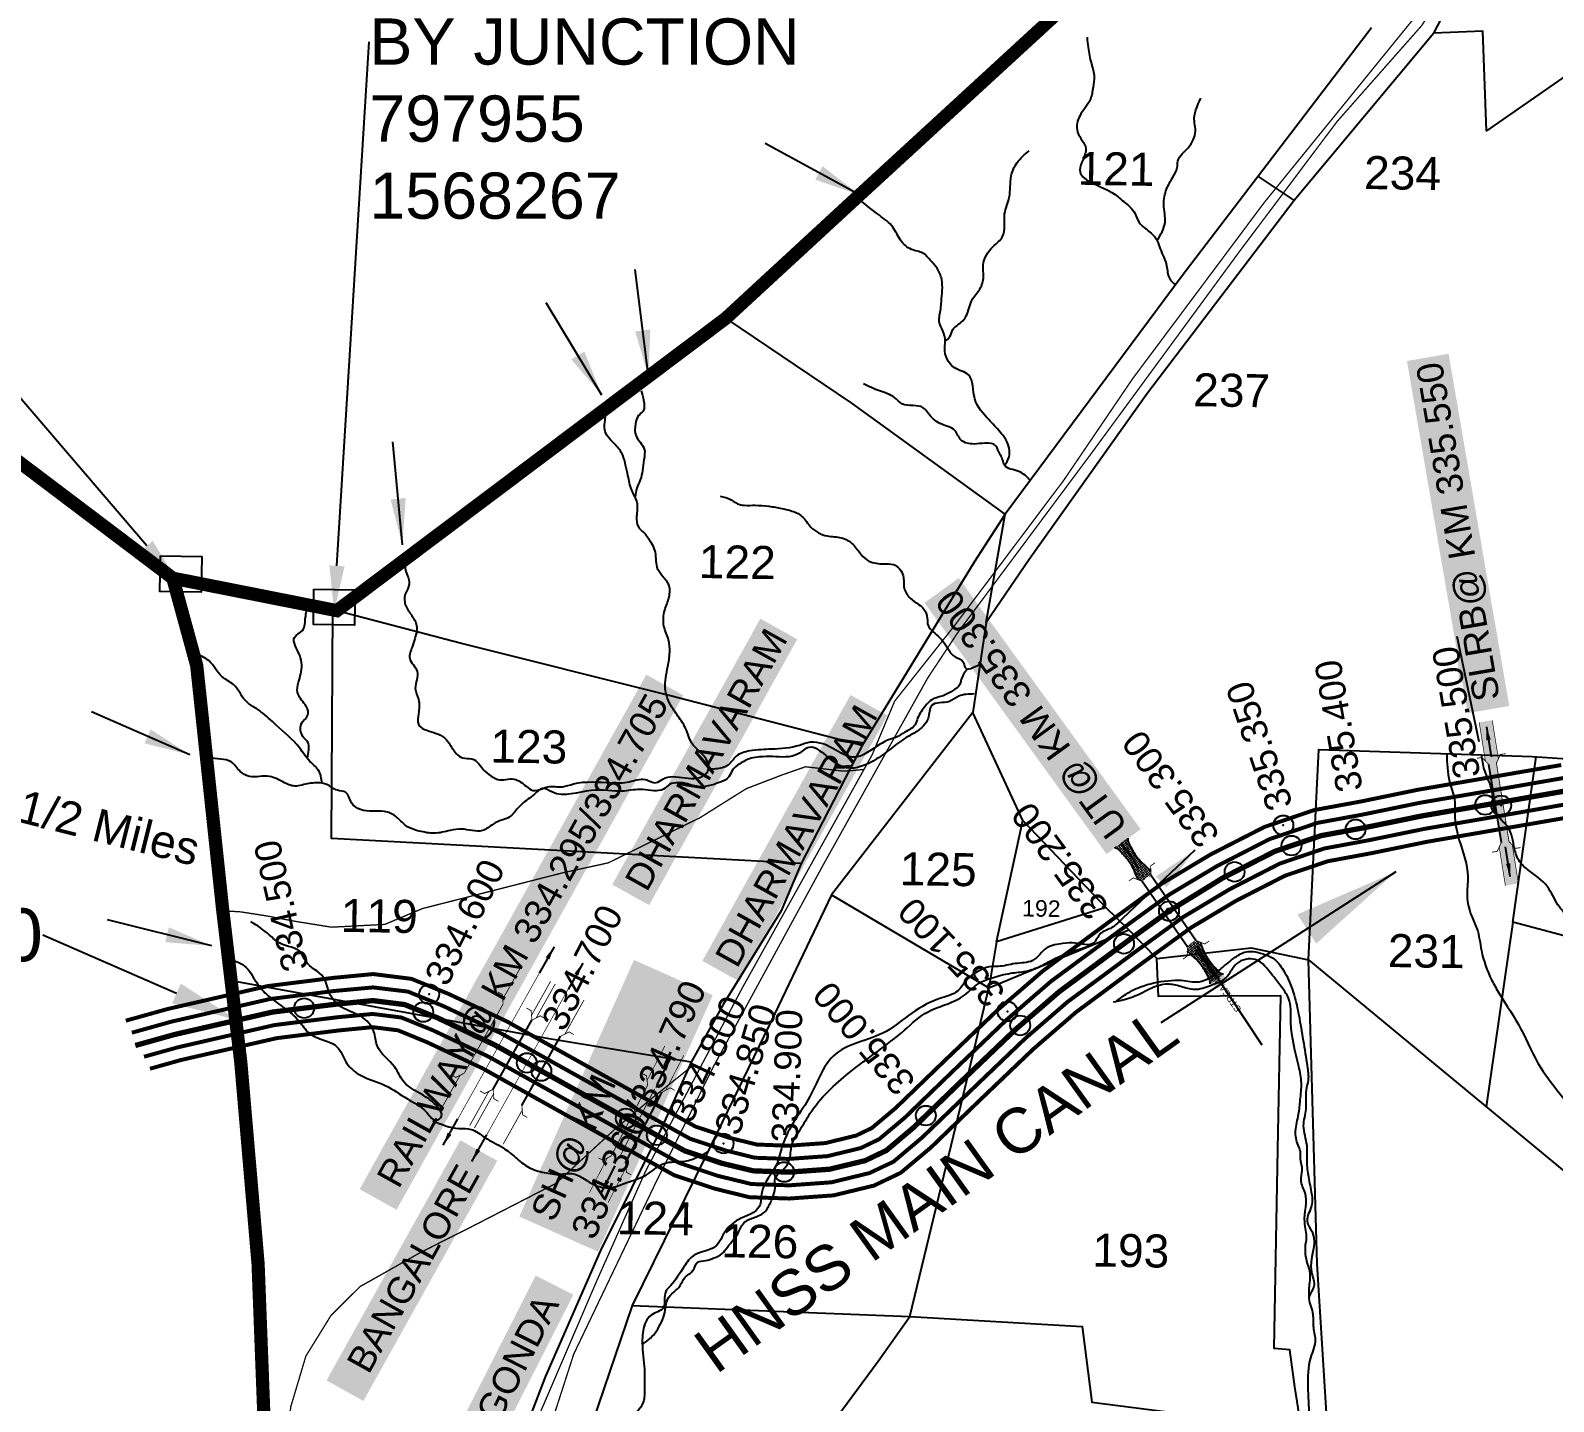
# Model space of a CAD drawing. Header units: feet. Extents: x 795890 to 801423, y 1560112 to 1569674.
# Drawn here: x 797758 to 798912, y 1567645 to 1568683 of the extents above; entities that cross this region are included whole.
import ezdxf
from ezdxf import colors
from ezdxf.entities.mleader import LeaderData, LeaderLine
from ezdxf.enums import TextEntityAlignment as Align
from ezdxf.math import Vec2, Vec3

# ---------------------------------------------------------------- set-up
doc = ezdxf.new("R2010")
doc.units = ezdxf.units.FT
doc.header["$LTSCALE"] = 15
doc.header["$MEASUREMENT"] = 0
doc.header["$PDMODE"] = 32
doc.header["$PDSIZE"] = 15
doc.linetypes.add('ACAD_ISO02W100', pattern=[15, 12, -3])
doc.linetypes.add('HIDDEN2', pattern=[0.1875, 0.125, -0.0625])
for name, color, linetype in [('CANAL1', 7, 'Continuous'), ('CRDS STONES', 7, 'Continuous'), ('CSMark', 72, 'Continuous'), ('PLOT', 7, 'Continuous'), ('PLOT NO', 7, 'Continuous'), ('ROADS', 6, 'Continuous'), ('STRUCTURE', 5, 'Continuous'), ('TANKS-STREAM', 4, 'Continuous'), ('text2', 7, 'Continuous'), ('VILLAGE STONES', 240, 'Continuous')]:
    doc.layers.add(name, color=color, linetype=linetype)
doc.layers.add('VILLAGE BOUNDRY', color=5, linetype='HIDDEN2', lineweight=100)
doc.styles.get("Standard").update_dxf_attribs({"font": 'arial.ttf'})
doc.linetypes.add('TRACKS', pattern='A,0.15,[130,ltypeshp.shx,S=0.25,R=0,X=0,Y=0],0.15', length=0.3)
doc.dimstyles.get("Standard").update_dxf_attribs({"dimtxt": 0.18, "dimasz": 35, "dimexe": 0.18, "dimexo": 0.0625, "dimgap": 0.09, "dimtad": 0, "dimtih": 1, "dimtoh": 1, "dimdec": 4, "dimzin": 0, "dimdsep": 46, "dimtxsty": 'Standard', "dimcen": 0.09, "dimadec": 0, "dimazin": 0, "dimtfac": 1, "dimtdec": 4, "dimtofl": 0, "dimtmove": 0, "dimatfit": 3, "dimfxl": 1, "dimtolj": 1, "dimtzin": 0, "dimarcsym": 0})

# ---------------------------------------------------------------- blocks, each defined once
blk = doc.blocks.new('UT')
at = {"layer": 'STRUCTURE'}
h = blk.add_hatch(dxfattribs=at)
h.set_pattern_fill('DASH', color=150, scale=8, angle=-39.6278, style=0)
h.set_pattern_definition([(320.372247933, (-4370.464, -6260.8811), (1.40800153113, 0.132407282), [1, -1])])
h.paths.add_polyline_path([(765163, 1700681.9), (765165.6, 1700680.6), (765167.2, 1700680.3), (765169.1, 1700680), (765172.4, 1700679.6), (765176.4, 1700679.3), (765179.5, 1700679.5), (765183.1, 1700679.9), (765187.7, 1700680.9), (765188.9, 1700681.2), (765193.1, 1700682.2), (765196.1, 1700680.2), (765196.1, 1700672.2), (765193.1, 1700670.2), (765190.5, 1700670.8), (765188.1, 1700671.3), (765185.5, 1700671.8), (765183.6, 1700672.1), (765181, 1700672.5), (765180.3, 1700672.5), (765178.5, 1700672.6), (765176.7, 1700672.6), (765174.6, 1700672.5), (765172.5, 1700672.3), (765170.4, 1700672), (765168.5, 1700671.7), (765166.1, 1700671.2), (765165, 1700670.8), (765163, 1700669.7)])
h.paths.add_polyline_path([(765259.1, 1700682.2), (765256.1, 1700680.2), (765256.1, 1700672.2), (765259.1, 1700670.2), (765261.9, 1700671), (765264.4, 1700671.6), (765266.4, 1700672), (765269.1, 1700672.5), (765272.7, 1700673), (765276.1, 1700673.1), (765278.6, 1700672.9), (765281.2, 1700672.7), (765283.9, 1700672.3), (765286.4, 1700671.9), (765288, 1700671.3), (765289.2, 1700670.6), (765289.1, 1700682.7), (765287.6, 1700681.8), (765285.7, 1700681.2), (765283, 1700680.7), (765281.2, 1700680.4), (765276.7, 1700679.9), (765272.7, 1700679.9), (765268.7, 1700680.3), (765264.8, 1700681), (765261.2, 1700681.7)])
at = {"layer": 'STRUCTURE', "color": 150, "const_width": 0.628}
for points in [[(765190.1, 1700688.2), (765190.1, 1700684.2), (765196.1, 1700680.2), (765256.1, 1700680.2), (765262.1, 1700684.2), (765262.1, 1700688.2)], [(765190.1, 1700664.2), (765190.1, 1700668.2), (765196.1, 1700672.2), (765256.1, 1700672.2), (765262.1, 1700668.2), (765262.1, 1700664.2)]]:
    blk.add_lwpolyline(points, dxfattribs=at)
at = {"layer": 'STRUCTURE', "color": 150}
for points in [[(765196.1, 1700680.2), (765256.1, 1700680.2)], [(765196.1, 1700672.2), (765256.1, 1700672.2)], [(765196.1, 1700672.2), (765256.1, 1700672.2)]]:
    blk.add_lwpolyline(points, dxfattribs=at)
at = {"layer": 'STRUCTURE', "color": 0}
blk.add_circle((765226.1, 1700676.2), 1.89, dxfattribs=at)
at = {"layer": 'STRUCTURE', "color": 150}
for points in [[(765163, 1700681.9), (765164.4, 1700681.1), (765167.9, 1700680.2), (765171.2, 1700679.8), (765176.1, 1700679.4), (765184.7, 1700680.3), (765193.1, 1700682.2)], [(765289.1, 1700682.7), (765287.8, 1700681.9), (765284.3, 1700680.9), (765280.9, 1700680.4), (765276.1, 1700679.8), (765267.4, 1700680.5), (765259.1, 1700682.2)], [(765163, 1700669.7), (765164.3, 1700670.6), (765167.8, 1700671.6), (765171.2, 1700672.1), (765176, 1700672.6), (765184.7, 1700672), (765193.1, 1700670.2)], [(765289.2, 1700670.6), (765287.8, 1700671.4), (765284.2, 1700672.3), (765280.9, 1700672.7), (765276.1, 1700673.1), (765267.4, 1700672.2), (765259.1, 1700670.2)]]:
    blk.add_spline(points, degree=3, dxfattribs=at)
at = {"layer": 'STRUCTURE', "color": 0}
blk.add_text('STREAM', height=5, dxfattribs=at).set_placement((765148.2, 1700675.8), align=Align.MIDDLE_CENTER)
for points in [[(765190.9, 1700676), (765164.2, 1700675.8)], [(765289.3, 1700676.7), (765265.4, 1700676.4)]]:
    blk.add_leader(points, dimstyle='Standard', override={"dimasz": 10, "dimgap": 0.09, "dimtad": 0}, dxfattribs=at)
blk = doc.blocks.new('SLB')
at = {"layer": 'STRUCTURE'}
h = blk.add_hatch(dxfattribs=at)
h.set_pattern_fill('DOTS', color=6, scale=20, angle=320.3722, style=0)
h.set_pattern_definition([(320.372247934, (-159.4327, -72.9564), (1.2786241598, 0.5641323054), [0, -1.25])])
h.paths.add_polyline_path([(769699.5, 1706871.1), (769699.5, 1706861.1), (769729.1, 1706861.1), (769732.1, 1706863.1), (769792.1, 1706863.1), (769795.1, 1706861.1), (769824.7, 1706861.1), (769824.7, 1706871.1), (769795.1, 1706871.1), (769792.1, 1706869.1), (769732.1, 1706869.1), (769729.1, 1706871.1)])
at = {"layer": 'STRUCTURE', "color": 6, "linetype": 'ACAD_ISO02W100', "ltscale": 0.5, "const_width": 0.5}
for points in [[(769699.5, 1706871.1), (769729.1, 1706871.1)], [(769795.1, 1706871.1), (769824.7, 1706871.1)], [(769699.5, 1706861.1), (769729.1, 1706861.1)], [(769795.1, 1706861.1), (769824.7, 1706861.1)]]:
    blk.add_lwpolyline(points, dxfattribs=at)
at = {"layer": 'STRUCTURE', "color": 6, "const_width": 0.628}
for points in [[(769726.1, 1706877.1), (769726.1, 1706873.1), (769732.1, 1706869.1), (769792.1, 1706869.1), (769798.1, 1706873.1), (769798.1, 1706877.1)], [(769726.1, 1706855.1), (769726.1, 1706859.1), (769732.1, 1706863.1), (769792.1, 1706863.1), (769798.1, 1706859.1), (769798.1, 1706855.1)]]:
    blk.add_lwpolyline(points, dxfattribs=at)
at = {"layer": 'STRUCTURE', "color": 6}
blk.add_lwpolyline([(769732.1, 1706863.1), (769792.1, 1706863.1)], dxfattribs=at)
blk.add_lwpolyline([(769732.1, 1706863.1), (769792.1, 1706863.1)], dxfattribs=at)
at = {"layer": 'STRUCTURE', "color": 0}
blk.add_circle((769762.1, 1706866.1), 1.24, dxfattribs=at)
for points in [[(769703.8, 1706866), (769726.7, 1706866)], [(769818.6, 1706865.8), (769795.7, 1706865.8)]]:
    blk.add_leader(points, dimstyle='Standard', override={"dimasz": 10, "dimgap": 0.09, "dimtad": 0}, dxfattribs=at)
blk = doc.blocks.new('DLB')
at = {"layer": 'STRUCTURE'}
h = blk.add_hatch(dxfattribs=at)
h.set_pattern_fill('DOTS', color=6, scale=20, angle=320.37224793, style=0)
h.paths.add_polyline_path([(769699.5, 1706950), (769699.5, 1706934), (769729.1, 1706934), (769732.1, 1706936), (769792.1, 1706936), (769795.1, 1706934), (769824.7, 1706934), (769824.7, 1706950), (769795.1, 1706950), (769792.1, 1706948), (769732.1, 1706948), (769729.1, 1706950)])
at = {"layer": 'STRUCTURE', "color": 6, "const_width": 0.628}
for points in [[(769726.1, 1706956), (769726.1, 1706952), (769732.1, 1706948), (769792.1, 1706948), (769798.1, 1706952), (769798.1, 1706956)], [(769732.1, 1706942), (769792.1, 1706942)], [(769726.1, 1706928), (769726.1, 1706932), (769732.1, 1706936), (769792.1, 1706936), (769798.1, 1706932), (769798.1, 1706928)]]:
    blk.add_lwpolyline(points, dxfattribs=at)
at = {"layer": 'STRUCTURE', "color": 6, "linetype": 'ACAD_ISO02W100', "ltscale": 0.5, "const_width": 0.5}
for points in [[(769699.5, 1706950), (769729.1, 1706950)], [(769795.1, 1706950), (769824.7, 1706950)], [(769699.5, 1706934), (769729.1, 1706934)], [(769795.1, 1706934), (769824.7, 1706934)]]:
    blk.add_lwpolyline(points, dxfattribs=at)
at = {"layer": 'STRUCTURE', "color": 6}
blk.add_lwpolyline([(769732.1, 1706936), (769792.1, 1706936)], dxfattribs=at)
blk.add_lwpolyline([(769732.1, 1706936), (769792.1, 1706936)], dxfattribs=at)
at = {"layer": 'STRUCTURE', "color": 0}
blk.add_circle((769762.1, 1706942), 1.8, dxfattribs=at)
for points in [[(769703.8, 1706942), (769726.7, 1706942)], [(769818.6, 1706942), (769795.7, 1706942)]]:
    blk.add_leader(points, dimstyle='Standard', override={"dimasz": 10, "dimgap": 0.09, "dimtad": 0}, dxfattribs=at)
blk = doc.blocks.new('RAIL')
at = {"layer": 'STRUCTURE', "color": 40, "const_width": 0.628}
for points in [[(763819.4, 1696603.2), (763849, 1696603.2)], [(763846, 1696609.2), (763846, 1696605.2), (763852, 1696601.2), (763912, 1696601.2), (763918, 1696605.2), (763918, 1696609.2)], [(763915, 1696603.2), (763944.6, 1696603.2)], [(763819.4, 1696574.2), (763849, 1696574.2)], [(763846, 1696568.2), (763846, 1696572.2), (763852, 1696576.2), (763912, 1696576.2), (763918, 1696572.2), (763918, 1696568.2)], [(763852, 1696576.2), (763912, 1696576.2)], [(763915, 1696574.2), (763944.6, 1696574.2)]]:
    blk.add_lwpolyline(points, dxfattribs=at)
at = {"layer": 'STRUCTURE', "color": 17, "linetype": 'TRACKS', "ltscale": 40, "const_width": 0.5}
blk.add_lwpolyline([(763819.4, 1696588.5), (763945.7, 1696588.7)], dxfattribs=at)
at = {"layer": 'STRUCTURE', "color": 40}
blk.add_lwpolyline([(763852, 1696576.2), (763912, 1696576.2)], dxfattribs=at)
blk.add_lwpolyline([(763852, 1696576.2), (763912, 1696576.2)], dxfattribs=at)
at = {"layer": 'STRUCTURE', "color": 0}
for points in [[(763796.5, 1696588.5), (763819.4, 1696588.5)], [(763968.6, 1696588.7), (763945.7, 1696588.7)]]:
    blk.add_leader(points, dimstyle='Standard', override={"dimasz": 10, "dimgap": 0.09, "dimtad": 0}, dxfattribs=at)

msp = doc.modelspace()

# ---------------------------------------------------------------- linework, layer by layer
at = {"layer": 'CANAL1', "color": 1, "const_width": 3}
for points in [[(797830.2, 1567933), (797862.1, 1567941.9), (797937.7, 1567959.2), (797987.2, 1567965.4), (798017.6, 1567968.3), (798046.5, 1567964.7), (798074.4, 1567953.4), (798118.7, 1567932.5), (798240.7, 1567864.5), (798261.7, 1567852.8), (798287.3, 1567844.3), (798308.2, 1567839.2), (798331.9, 1567838.3), (798360.1, 1567840.3), (798383.4, 1567846), (798395.3, 1567851.7), (798413.4, 1567866.9), (798449.2, 1567901.5), (798490.6, 1567941.1), (798524.8, 1567970.6), (798555.4, 1567993.3), (798576.8, 1568009.1), (798615, 1568036.8), (798651.8, 1568058.8), (798692.7, 1568079.7), (798730.4, 1568092.5), (798765.8, 1568099), (798808.5, 1568107.8), (798867.1, 1568117.9), (798917.5, 1568126.6)], [(797848.5, 1567896.6), (797871.9, 1567903.2), (797944.7, 1567919.8), (797991.5, 1567925.6), (798017.1, 1567928.1), (798036.4, 1567925.7), (798058.3, 1567916.7), (798100.4, 1567896.9), (798221.2, 1567829.5), (798245.5, 1567816), (798276.2, 1567805.8), (798302.7, 1567799.3), (798332.7, 1567798.3), (798366.3, 1567800.7), (798396.9, 1567808.1), (798417.2, 1567817.8), (798440.2, 1567837.1), (798476.9, 1567872.6), (798517.6, 1567911.5), (798549.8, 1567939.3), (798579.2, 1567961.1), (798600.4, 1567976.8), (798637, 1568003.4), (798671.2, 1568023.8), (798708.3, 1568042.8), (798740.5, 1568053.7), (798773.5, 1568059.8), (798816, 1568068.5), (798874, 1568078.5), (798924.9, 1568087.3)]]:
    msp.add_lwpolyline(points, dxfattribs=at)
at = {"layer": 'CANAL1', "color": 5, "const_width": 3}
for points in [[(797834.8, 1567923.9), (797864.5, 1567932.2), (797939.4, 1567949.4), (797988.2, 1567955.5), (798017.5, 1567958.2), (798044, 1567955), (798070.4, 1567944.2), (798114.1, 1567923.6), (798235.9, 1567855.7), (798257.6, 1567843.6), (798284.5, 1567834.7), (798306.8, 1567829.2), (798332.1, 1567828.3), (798361.6, 1567830.4), (798386.8, 1567836.5), (798400.8, 1567843.2), (798420.1, 1567859.4), (798456.1, 1567894.2), (798497.4, 1567933.7), (798531, 1567962.8), (798561.4, 1567985.2), (798582.7, 1568001), (798620.5, 1568028.4), (798656.6, 1568050), (798696.6, 1568070.5), (798732.9, 1568082.8), (798767.7, 1568089.2), (798810.4, 1568098), (798868.9, 1568108), (798919.4, 1568116.8)], [(797844, 1567905.7), (797869.5, 1567912.8), (797942.9, 1567929.7), (797990.4, 1567935.6), (798017.2, 1567938.1), (798038.9, 1567935.4), (798062.4, 1567925.9), (798104.9, 1567905.8), (798226.1, 1567838.3), (798249.5, 1567825.2), (798279, 1567815.4), (798304.1, 1567809.3), (798332.5, 1567808.3), (798364.7, 1567810.6), (798393.5, 1567817.6), (798411.7, 1567826.2), (798433.5, 1567844.6), (798470, 1567879.8), (798510.8, 1567918.9), (798543.5, 1567947.2), (798573.3, 1567969.2), (798594.5, 1567984.9), (798631.5, 1568011.7), (798666.3, 1568032.5), (798704.4, 1568052), (798738, 1568063.4), (798771.5, 1568069.6), (798814.1, 1568078.3), (798872.3, 1568088.3), (798923, 1568097.2)]]:
    msp.add_lwpolyline(points, dxfattribs=at)
at = {"layer": 'CANAL1', "color": 1, "linetype": 'HIDDEN2', "ltscale": 5, "const_width": 4}
for points in [[(798055.5, 1567939.5), (798066.4, 1567935.1), (798107.2, 1567915.8), (798109.5, 1567914.7), (798116.5, 1567910.8), (798225.8, 1567849.9), (798231, 1567847), (798253.6, 1567834.4), (798281.7, 1567825), (798305.4, 1567819.3), (798332.3, 1567818.3), (798363.2, 1567820.5), (798390.2, 1567827), (798406.3, 1567834.7), (798426.8, 1567852), (798463, 1567887), (798504.1, 1567926.3), (798537.3, 1567955), (798567.3, 1567977.2), (798588.6, 1567993), (798620.4, 1568016), (798661.5, 1568041.3), (798700.5, 1568061.2), (798735.5, 1568073.1), (798769.6, 1568079.4), (798812.2, 1568088.1), (798870.6, 1568098.2), (798919.8, 1568106.8)], [(797837.4, 1567914.2), (797867, 1567922.5), (797941.2, 1567939.5), (797989.3, 1567945.5), (798017.4, 1567948.2), (798041.4, 1567945.2), (798055.5, 1567939.5)]]:
    msp.add_lwpolyline(points, dxfattribs=at)
at = {"layer": 'CSMark', "color": 3}
for p in [(798859.9, 1568096.4), (798761.7, 1568077.9), (798713.2, 1568065.6), (798670.1, 1568045.7), (798620.4, 1568016), (798586.3, 1567991.2), (797965.3, 1567942.5), (798055.5, 1567939.5), (798507.7, 1567929.4), (798145, 1567894.9), (798436.2, 1567861.1), (798232.4, 1567846.2), (798328.9, 1567818.4)]:
    msp.add_point(p, dxfattribs=at)
at = {"layer": 'PLOT'}
for points in [[(799070.6, 1569023), (799076.4, 1568994.6), (799081.4, 1568969), (799052.2, 1568888.7), (799016.8, 1568773.8), (798948.4, 1568667.8), (798861, 1568606.8), (798858.2, 1568682.4), (798821, 1568680.9), (798870, 1568774.7), (798915.7, 1568852.2), (798959.8, 1568929.4), (799022.3, 1569033.2)], [(798773.9, 1568684.9), (798630.4, 1568497), (798496.2, 1568316.7), (798380.1, 1568400.6), (798284.7, 1568464.9)], [(798821, 1568680.9), (798715.2, 1568554.2), (798604, 1568408.2), (798514.6, 1568282.2), (798481.8, 1568234.5), (798496.2, 1568316.7)], [(798496.2, 1568316.7), (798472.9, 1568280.3), (798388.1, 1568141.4), (798241.8, 1568179.2), (798083.4, 1568218.8), (797990.1, 1568243.5)], [(798341.7, 1568052.1), (797986, 1568071), (797986.9, 1568244.1)], [(798481.8, 1568234.5), (798471.7, 1568166.3), (798364.7, 1568028.4), (798483.9, 1567957.9), (798590, 1568001.9), (798572.5, 1568018.8), (798489.8, 1567992.8), (798483.9, 1567957.9)], [(798489.8, 1567992.8), (798509.7, 1568084.7), (798471.7, 1568166.3)], [(798388.1, 1568141.4), (798378.9, 1568124), (798341.7, 1568052.1), (798326.7, 1568016.3), (798282.8, 1567945.2), (798258.5, 1567901.7), (798150.9, 1567919.3), (797914.5, 1567962.5), (797910, 1567963.2)], [(798590, 1568001.9), (798611.2, 1567980.1), (798682.6, 1567988.2), (798726, 1567979.1), (798734, 1568138.3), (798895.5, 1568133), (799115.1, 1568118.3), (799291.4, 1568106.4), (799364.8, 1568086), (799499.4, 1567909.7), (799621.9, 1567742.8), (799678, 1567669.2), (799793.9, 1567515.9), (799929.4, 1567544.2)], [(799230.6, 1567923.1), (799155.5, 1567940.8), (799058.6, 1567961.9), (798934.9, 1567993.1), (798880.9, 1568007.5), (798898.6, 1568132.8)], [(798509.7, 1568084.7), (798572.5, 1568018.8)], [(798726, 1567979.1), (799042.2, 1567717.8), (799230.6, 1567923.1), (799321.5, 1568034.4), (799364.8, 1568086)], [(798364.7, 1568028.4), (798321.8, 1567938.5), (798270.1, 1567831.6), (798213.7, 1567717.3), (798145.1, 1567515.4), (798098, 1567377.3), (798208, 1567352.9), (798384.5, 1567342.7), (798539.7, 1567332.9), (798696, 1567316.2), (798882.2, 1567295.1), (798901.5, 1567085), (798695, 1567111.8), (798686.7, 1567139.3), (798696, 1567316.2), (798719.4, 1567458.3), (798727.8, 1567539.2), (798736, 1567599.1), (798740.2, 1567628), (798732.6, 1567748.8), (798726, 1567979.1)], [(798880.9, 1568007.5), (798860.6, 1567867.8)], [(798720.7, 1567624), (798715.6, 1567655.8), (798712, 1567683.8), (798700.1, 1567684.7), (798702.8, 1567835.7), (798705.1, 1567951.9), (798612.5, 1567951.2), (798611.2, 1567980.1)], [(798213.7, 1567717.3), (798424, 1567708.9), (798464.5, 1567876.1), (798483.9, 1567957.9)], [(798258.5, 1567901.7), (798236.9, 1567853.9), (798189.7, 1567759), (798148, 1567663.8), (798123.8, 1567600.6), (798101.6, 1567533), (798059.2, 1567408.9), (798039.9, 1567361.3), (798004.3, 1567255.8), (797967, 1567154.6), (797952.1, 1567097.1), (798187.2, 1567031.7), (798412.6, 1566959.1), (798486.8, 1567008.6), (798686.7, 1567139.3), (798695, 1567111.8), (798721.2, 1566985.6), (798593.2, 1566974.7)], [(798261.9, 1567488.2), (798400.2, 1567675.2), (798424, 1567708.9)], [(798424, 1567708.9), (798554.5, 1567701.4), (798561.9, 1567644.1), (798721.8, 1567623.6), (798738.5, 1567602.7)]]:
    msp.add_lwpolyline(points, dxfattribs=at)
at = {"layer": 'PLOT', "lineweight": -2}
msp.add_lwpolyline([(798688, 1568572.4), (798715.2, 1568554.2)], dxfattribs=at)
at = {"layer": 'ROADS', "linetype": 'HIDDEN2', "ltscale": 13, "const_width": 1}
for points in [[(797843.8, 1566876.8), (797930.1, 1567030), (798002.7, 1567218), (798073.9, 1567424.4), (798143.5, 1567634.8), (798187.3, 1567736.8), (798224, 1567819.2), (798296.9, 1567957.3), (798395.5, 1568134.3), (798412.6, 1568175), (798458.1, 1568232.4), (798540.5, 1568342), (798592.8, 1568419.1), (798692.4, 1568552.4), (798824.3, 1568714.7), (798940.9, 1568917.1), (799009.3, 1569036.4)], [(799019.4, 1569036.3), (798989.6, 1568990.7), (798948.1, 1568918), (798877.7, 1568793.4), (798812, 1568686.8), (798747.7, 1568613.9), (798673.7, 1568515.4), (798561.5, 1568362.5), (798460.1, 1568226.5), (798437.5, 1568192.3), (798358.2, 1568050.5), (798275.3, 1567898.2), (798230.8, 1567808.6), (798169.5, 1567680.5), (798113.2, 1567506.3), (798077.4, 1567411.3), (798049.3, 1567330.3), (798007.4, 1567212.7), (797976.6, 1567132.4), (797965.9, 1567095.5), (797925.3, 1567006.3), (797877.3, 1566915.6)], [(797902.6, 1568016.3), (797917.3, 1568015.4), (797938.3, 1568012.1), (797957.5, 1568008.4), (797986, 1568003.8), (798026.4, 1568005.9), (798054.9, 1568017.9), (798161.3, 1568045), (798195.6, 1568052.5), (798265.1, 1568086.7), (798300.2, 1568108.7), (798327.6, 1568119.2), (798345.1, 1568125.3), (798373.4, 1568122), (798379.8, 1568122.4)], [(798379.1, 1568122.3), (798389.8, 1568123.3)], [(797929.3, 1567447.1), (797942.2, 1567468.5), (797947.2, 1567489.7), (797952.4, 1567520.9), (797953.2, 1567546.2), (797953.3, 1567591), (797955, 1567640.1), (797966.6, 1567679), (797985.6, 1567709.7), (798007.6, 1567731.6), (798053.5, 1567757.5), (798091.4, 1567776.6), (798156.2, 1567809.9), (798201.2, 1567851.3), (798226.9, 1567872.8), (798258.4, 1567898)]]:
    msp.add_lwpolyline(points, dxfattribs=at)
at = {"layer": 'TANKS-STREAM'}
for points in [[(798558.3, 1568677.7), (798559.1, 1568670), (798561.6, 1568657.8), (798563.8, 1568647.9), (798562.9, 1568639.9), (798560.7, 1568630.4), (798556.9, 1568624.3), (798552.8, 1568618), (798550.8, 1568612.8), (798551.2, 1568605.8), (798557.4, 1568593.4), (798552.8, 1568577.4), (798577.2, 1568560.2), (798586.1, 1568553.3), (798594.5, 1568544.6), (798597.8, 1568537.5), (798601.8, 1568533.4), (798609.6, 1568526.6), (798612.8, 1568520.4), (798613.8, 1568517.5), (798618.6, 1568504.7), (798620.7, 1568495.3), (798625.6, 1568490)], [(798611.3, 1568523.8), (798617.4, 1568537.3), (798616.4, 1568551), (798618.6, 1568562.8), (798623.3, 1568571.7), (798626.6, 1568579), (798627, 1568583.9), (798630.4, 1568589.4), (798636.2, 1568595.7), (798640.4, 1568608.5), (798639.6, 1568613.9), (798644.6, 1568631.6)], [(798450.7, 1568447.4), (798454.5, 1568451.2), (798456.7, 1568456.4), (798463, 1568461.9), (798466.8, 1568466.7), (798471.2, 1568478.8), (798477.1, 1568487), (798479.9, 1568496.7), (798479.6, 1568505.1), (798487.3, 1568519.3), (798494.4, 1568526.9), (798495.9, 1568543.9), (798499.4, 1568556.4), (798500.9, 1568572.7), (798505.3, 1568582.8), (798514.5, 1568591.8)], [(798495.9, 1568353.4), (798499.2, 1568359.9), (798496.7, 1568373.1), (798492.5, 1568378.8), (798483.8, 1568388.3), (798473.3, 1568403.8), (798468.6, 1568422), (798457.6, 1568427.6), (798450.5, 1568442.1), (798450.8, 1568449.6), (798448.2, 1568457.3), (798446.4, 1568462.5), (798447.5, 1568471.9), (798448, 1568477.6), (798448.2, 1568494.4), (798444.7, 1568502.8), (798439.7, 1568508.8), (798434, 1568514.2), (798425.4, 1568517.1), (798417, 1568524.1), (798411.3, 1568533.8), (798401, 1568542.9), (798383.9, 1568556.5)], [(798515.3, 1568342.1), (798506.6, 1568349), (798495.8, 1568353.7), (798494.5, 1568357.4), (798490.8, 1568365.2), (798489.4, 1568368.2), (798480.9, 1568370.4), (798472.7, 1568369.7), (798463, 1568372.7), (798458.2, 1568379.9), (798446.8, 1568385.3), (798437.7, 1568393.3), (798434.3, 1568397.1), (798418.1, 1568400.1), (798412.6, 1568404.8), (798401.2, 1568409.9), (798389.1, 1568415.3)], [(798220.6, 1568410.1), (798222.4, 1568402.9), (798222, 1568394.7), (798218.6, 1568391.3), (798216.3, 1568385), (798216.7, 1568375.9), (798222.9, 1568365.9), (798222.7, 1568357.8), (798221.6, 1568349.5), (798219.9, 1568342.7), (798217.3, 1568336.2), (798216.1, 1568329.7)], [(798145.5, 1568108.7), (798150, 1568110.1), (798160.9, 1568110.2), (798169.3, 1568112.3), (798198, 1568113.1), (798211.5, 1568113.9), (798223.7, 1568115.6), (798231.9, 1568113.3), (798237, 1568116), (798244.6, 1568117.8), (798263.1, 1568116.7), (798269.8, 1568120.2), (798271.7, 1568124.1), (798264.6, 1568137), (798258.8, 1568143.3), (798254.2, 1568154.4), (798247.5, 1568164.9), (798241.9, 1568174), (798238.8, 1568184.3), (798240.8, 1568201.2), (798242.2, 1568212.1), (798241.3, 1568221.3), (798237.8, 1568231.8), (798238.5, 1568243.9), (798241.7, 1568253.8), (798241.3, 1568263.5), (798236.2, 1568270.2), (798232.7, 1568276.4), (798231, 1568289.3), (798228.3, 1568294.7), (798223.3, 1568301.9), (798218.7, 1568306.9), (798217.4, 1568315), (798217.6, 1568325.3), (798213.4, 1568334.8), (798210.6, 1568345.8), (798208.8, 1568353.6), (798206.6, 1568361.2), (798200.8, 1568369.3), (798193.2, 1568379.3), (798193.5, 1568390.2), (798193.6, 1568396.8)], [(798280.3, 1568330.3), (798288.7, 1568327.5), (798295.3, 1568323.8), (798298.9, 1568323.3), (798306.8, 1568323.3), (798317.3, 1568322.6), (798327.1, 1568320.9), (798333.6, 1568319.3), (798342.4, 1568314.9), (798349.2, 1568306.7), (798361.5, 1568300.1), (798372.2, 1568298.7), (798381.1, 1568293.6), (798387.1, 1568286.1), (798393.1, 1568281.1), (798404.3, 1568279), (798411.6, 1568278.4), (798419, 1568270), (798419.8, 1568260.6), (798424.4, 1568253), (798430.7, 1568248.2), (798434.8, 1568244.6), (798437.3, 1568237.9), (798437.9, 1568232.2), (798440.5, 1568228.8), (798450.2, 1568219.1), (798458.4, 1568208.6), (798464.3, 1568205.1), (798465.9, 1568200.4), (798477.2, 1568203.1)], [(798042.3, 1568282.7), (798041.9, 1568275.7), (798043.2, 1568270.7), (798044.6, 1568266.9), (798043.8, 1568260.1), (798041.9, 1568256), (798042.3, 1568247.1), (798046.9, 1568239.6), (798050.6, 1568231.1), (798049.1, 1568222.2), (798047.1, 1568215.9), (798045.3, 1568207.3), (798051, 1568197.5), (798049.5, 1568184.6), (798051.9, 1568176.4), (798051.9, 1568165.4), (798051.8, 1568157.6), (798063.4, 1568151.2), (798070.2, 1568148.2), (798075.1, 1568143.1), (798080.4, 1568135.4), (798085.3, 1568132), (798092.2, 1568131.4), (798102.2, 1568122), (798108.6, 1568117.2), (798112, 1568115.6), (798124.3, 1568116), (798133.4, 1568110.5), (798138.6, 1568107.4), (798145.6, 1568108.6)], [(797967.6, 1568131.6), (797968.8, 1568138.4), (797967.9, 1568144.1), (797965.1, 1568147.1), (797964, 1568159.3), (797966.3, 1568161.7), (797968.4, 1568165.7), (797966, 1568172.4), (797960.3, 1568181.6), (797961, 1568189.3), (797962.8, 1568195.6), (797961.9, 1568209.7), (797958.1, 1568223.3), (797964, 1568228.6), (797966.3, 1568238.4), (797968.4, 1568247.7)], [(797979, 1568112.7), (797975.9, 1568122.9), (797969.7, 1568129.3), (797961.7, 1568139.7), (797944, 1568156.9), (797932.6, 1568167), (797929.1, 1568169.4), (797922.3, 1568173.9), (797911.7, 1568187.5), (797903, 1568193.6), (797893.3, 1568205.4), (797888, 1568208.8), (797881.2, 1568211.6)], [(798467.8, 1568199.4), (798462.8, 1568190.8), (798462, 1568187.6), (798456.3, 1568182.7), (798448.2, 1568178.7), (798440.7, 1568176.1), (798436, 1568171.4), (798430, 1568162.1), (798428, 1568157.1), (798420.3, 1568151.4), (798413.9, 1568147.7), (798409.4, 1568146.2), (798393.1, 1568136.8), (798382.4, 1568132.5), (798368.1, 1568137.9), (798348.7, 1568143.8), (798340.6, 1568141.5), (798319.3, 1568138.6), (798302.9, 1568137.3), (798292.4, 1568133.1), (798286.4, 1568126.6), (798277, 1568123.6), (798271.3, 1568123.3)], [(798472.7, 1568180.4), (798461.2, 1568178.7), (798454.1, 1568174.8), (798440.6, 1568171.6), (798437.9, 1568161.9), (798429.3, 1568152), (798421.4, 1568147.4), (798409.9, 1568139.1), (798398.9, 1568131.2), (798376, 1568124.5), (798360.4, 1568134), (798347.7, 1568139.9), (798339.5, 1568135), (798320.1, 1568133), (798310.3, 1568132.7), (798303.9, 1568131.7), (798295.2, 1568127.5), (798289.7, 1568122.6), (798287.1, 1568117.7), (798280.4, 1568113.6), (798262.2, 1568110.5), (798253.4, 1568112.9), (798248.9, 1568113.2), (798242.1, 1568111.8), (798237.6, 1568108.4), (798221.8, 1568108.1), (798207.6, 1568106.9), (798182.7, 1568107.4), (798152.9, 1568106.2), (798145.9, 1568108.9), (798139.8, 1568104.5), (798130.1, 1568097), (798124.4, 1568090.7), (798120.5, 1568087.1), (798115.1, 1568084.9), (798108.5, 1568081.8), (798100.3, 1568077), (798084.6, 1568078.1), (798075.9, 1568077), (798063.9, 1568074.9), (798052.5, 1568076.6), (798044.6, 1568079.3), (798041.1, 1568081.7), (798034.4, 1568087.9), (798026.2, 1568091.5), (798017, 1568091.6), (798001.2, 1568098), (797996.7, 1568106), (797990.5, 1568107.5), (797982.4, 1568111.9), (797975.4, 1568113.1), (797965.1, 1568111.8), (797959.4, 1568110.6), (797950.5, 1568113.1), (797939, 1568118), (797924, 1568118), (797916.9, 1568121.7), (797910.1, 1568128.9), (797893.4, 1568132.7), (797891.3, 1568133.8)], [(798830.8, 1568135.1), (798832.9, 1568114.1), (798836.6, 1568100.3), (798837, 1568086.7), (798840.3, 1568069.5), (798846.8, 1568042), (798846.2, 1568027.3), (798849.5, 1568012.5), (798853.6, 1568002.7), (798857.1, 1567986.1), (798864.8, 1567963.9), (798870.6, 1567953.5), (798887, 1567926.6), (798902, 1567897.3), (798918.1, 1567875.6), (798937, 1567847.5), (798952.3, 1567818.1), (798955.6, 1567788.7), (798961.6, 1567769), (798962.3, 1567743), (798966.5, 1567721.9), (798982.9, 1567698.5), (798994.1, 1567675.6), (799003.3, 1567658.6), (799020, 1567627.5), (799030.9, 1567609.5), (799049.6, 1567588.2), (799067.3, 1567572.5), (799077.1, 1567554.1), (799090.6, 1567539.2), (799103.7, 1567528.1), (799121.8, 1567516.6), (799142.9, 1567500.5), (799169.3, 1567484.3), (799183.9, 1567457.4), (799190.8, 1567438.1), (799198.8, 1567429.6), (799207.8, 1567400.7), (799219.1, 1567384.7), (799234.2, 1567364.2), (799264.3, 1567338.1), (799292.2, 1567310.7), (799343.7, 1567259.1), (799368.5, 1567229.6), (799384.7, 1567214.3), (799404.8, 1567199.2), (799419.4, 1567187.4), (799434.2, 1567172.8), (799457.1, 1567155.6), (799488.4, 1567132.9), (799509, 1567104.5), (799522.7, 1567089.2), (799542.8, 1567071), (799584.6, 1567022.4), (799611.3, 1566985.5), (799630.4, 1566972.6), (799663.1, 1566934.6), (799670.6, 1566922.9), (799695.7, 1566886.5), (799730.9, 1566849.9), (799753.7, 1566828.1), (799788.8, 1566801.3), (799802.7, 1566791.8), (799804.5, 1566792.7), (799789.8, 1566810.1), (799785.5, 1566817.2), (799781.4, 1566833.6), (799779.4, 1566848.2), (799776.9, 1566871.9), (799777.5, 1566884.2), (799784.4, 1566897.6), (799792, 1566919.5), (799799.1, 1566941.3), (799803.3, 1566959.7), (799811.4, 1566985.5), (799815.4, 1567018), (799823.6, 1567050.9), (799824.4, 1567099.4), (799831.3, 1567116), (799835.5, 1567139.9), (799840.2, 1567170.7), (799842.4, 1567200.1), (799842.1, 1567223.4), (799842.4, 1567242.4), (799831.2, 1567275.9), (799831.9, 1567300.9), (799832.3, 1567323.8), (799829.5, 1567342.2), (799814.7, 1567396.8), (799798.6, 1567433.5), (799786.7, 1567449.7), (799758.4, 1567478.6), (799728.5, 1567499.6), (799711.5, 1567525.8), (799693.2, 1567553.9), (799685.3, 1567581.8), (799662.9, 1567614.8), (799662, 1567624), (799645.2, 1567661.7), (799647.5, 1567694.3), (799641.7, 1567720.8), (799596.8, 1567773.6), (799576.7, 1567794.3), (799565.3, 1567803.3), (799548.5, 1567810.7), (799533.7, 1567827.8), (799511, 1567851.2), (799497.3, 1567881.6), (799489.5, 1567891.5), (799472, 1567908.6), (799465.2, 1567930), (799459.5, 1567961.2)], [(798988.1, 1567899.2), (798985.9, 1567909.3), (798982.2, 1567916.5), (798974.7, 1567923.3), (798969.5, 1567932), (798965.9, 1567945.5), (798957.3, 1567958.2), (798945, 1567973.1), (798938.1, 1567986.4), (798932.2, 1567998), (798929.3, 1568004.2), (798924.1, 1568010.2), (798915, 1568020.8), (798907.1, 1568034.4), (798891.9, 1568047.6), (798886.1, 1568053.4), (798882.1, 1568063.3), (798877.3, 1568079.3), (798869.3, 1568088.4), (798866.6, 1568093.9), (798865.1, 1568106.8), (798859.4, 1568122.9), (798857.1, 1568134.4)], [(797906.5, 1567980.5), (797921.3, 1567973.3), (797930.2, 1567960.5), (797939.2, 1567950.8), (797950, 1567942.7), (797961.6, 1567932.5), (797968.9, 1567923.7), (797980.1, 1567918.3), (797990.1, 1567913.3), (797996.9, 1567901.9), (798005.4, 1567893.1), (798026.7, 1567884), (798043.5, 1567873.7), (798058.2, 1567863.4), (798065.9, 1567857.6), (798069, 1567859.8), (798064.8, 1567869.4), (798057.5, 1567875.2), (798040.7, 1567886.8), (798033.9, 1567897.8), (798020.6, 1567914.1), (798018.2, 1567924.6), (798008.3, 1567936.1), (797993.6, 1567943.3), (797984.6, 1567953.5), (797980, 1567965.8), (797966.3, 1567978.2), (797962.9, 1567984.4), (797946.9, 1567991.6), (797939.1, 1567997.8), (797924.9, 1568008.1)], [(798583.5, 1568008.8), (798576, 1568002.9), (798568.6, 1567998.9), (798562.8, 1567991.5), (798549.4, 1567991.8), (798540.1, 1567991.4), (798527.9, 1567988.1), (798517.1, 1567978.6), (798503.8, 1567976.2), (798491, 1567974.1), (798486.3, 1567974.1), (798478.1, 1567971.5), (798467.4, 1567964.1), (798460.2, 1567955.4), (798448.4, 1567950.4), (798425.5, 1567938.7), (798406.1, 1567924.9), (798366, 1567906.2), (798348.4, 1567875.5), (798337.4, 1567858.2), (798327.5, 1567838.1), (798323, 1567823.8), (798311.9, 1567802.9), (798310.2, 1567792.5), (798294.1, 1567782.2), (798284.4, 1567773.7), (798276.6, 1567761.9), (798260.8, 1567755.5), (798253, 1567746.7), (798242.7, 1567732.2), (798239.2, 1567727.9), (798237.2, 1567715.4), (798228.2, 1567710.1), (798222.1, 1567698.3), (798221.4, 1567691.3), (798222.9, 1567671.4), (798223.2, 1567654.8), (798222.1, 1567644.1), (798213, 1567629.9), (798206.6, 1567613.2), (798200.3, 1567607), (798197.5, 1567592), (798199.1, 1567585.4), (798196.8, 1567574.8), (798187.8, 1567562.8), (798186.1, 1567556.1), (798184.4, 1567549.5), (798175, 1567545.4), (798164.9, 1567537.6), (798152.6, 1567526.1), (798146.8, 1567518.1), (798137.4, 1567515.8), (798129.7, 1567513.5), (798121, 1567510.7), (798114.2, 1567507.9), (798098.3, 1567507.7), (798085.3, 1567502), (798080, 1567500.2), (798067.2, 1567497.2), (798060.5, 1567492.5), (798051.7, 1567489.3), (798047, 1567489.3)], [(798221.1, 1567687.7), (798230.9, 1567696.1), (798235, 1567703), (798238, 1567710.2), (798239.3, 1567717.4), (798240.7, 1567722.3), (798250.1, 1567732.4), (798253.6, 1567738.5), (798259.8, 1567743.7), (798263.2, 1567750), (798269.4, 1567751.3), (798275.6, 1567753.3), (798282, 1567756.7), (798285.9, 1567761.4), (798294.6, 1567773.3), (798297.8, 1567779.2), (798301.7, 1567782.1), (798309.8, 1567785.4), (798314, 1567788.1), (798316.6, 1567791.4), (798320.2, 1567799.1), (798322, 1567806.4), (798322, 1567813.7), (798329.5, 1567821.5), (798333.8, 1567832.9), (798334.6, 1567838.6), (798341.2, 1567850.9), (798348.4, 1567862.6), (798378.3, 1567893.7), (798420, 1567925.8), (798437.9, 1567939.8), (798452.3, 1567945.6), (798465.4, 1567952.3), (798476.6, 1567961.4), (798486.4, 1567965.4), (798500.4, 1567968.9), (798512, 1567970.5), (798523.6, 1567974.5), (798531.1, 1567978.6), (798560, 1567989.6)], [(798726.5, 1567723.2), (798726.6, 1567730.7), (798727.3, 1567741.5), (798725.4, 1567749), (798723.9, 1567763.3), (798724.6, 1567768), (798723.2, 1567780.4), (798723.5, 1567802.7), (798720.4, 1567812.1), (798721.3, 1567819.6), (798720, 1567828.6), (798719.9, 1567834.1), (798718.2, 1567838.7), (798716.3, 1567849.4), (798718.6, 1567862.1), (798719.8, 1567873), (798720.7, 1567885.8), (798718.7, 1567898.3), (798712.8, 1567931.5), (798711.7, 1567947.7), (798705.2, 1567959.2), (798698.9, 1567967.1), (798685.7, 1567979.3), (798671.7, 1567976.2), (798663.5, 1567965.5), (798653.4, 1567960.1), (798641.3, 1567956.6), (798630.5, 1567958.5), (798620.7, 1567960.6), (798609, 1567958.3), (798596.1, 1567952.1), (798583.5, 1567948.1), (798578.2, 1567947.1)], [(798579.5, 1567946.9), (798586.6, 1567952.2), (798598.8, 1567958.6), (798619.4, 1567963.3), (798629.6, 1567963.6), (798643.2, 1567962.5), (798651.2, 1567965.6), (798660, 1567972.5), (798670.6, 1567981), (798679.1, 1567985.2), (798684.4, 1567985.3), (798691.6, 1567983.6), (798698.9, 1567980.5), (798706.9, 1567971.5), (798715.3, 1567952.2), (798718.7, 1567937.2), (798725.1, 1567898.7), (798725.8, 1567888.2), (798724.2, 1567880.4), (798724, 1567866.1), (798722.1, 1567853.5), (798724.7, 1567838.4), (798724.8, 1567827.6), (798725.7, 1567816.2), (798728.2, 1567803.4), (798728.4, 1567792.8), (798725, 1567781.2), (798729, 1567772.4), (798728.3, 1567742.7), (798730.1, 1567731.6), (798726.6, 1567724), (798729.1, 1567712), (798729.6, 1567701.9), (798731.1, 1567691.6), (798727.6, 1567677.6), (798726.2, 1567633.9), (798723.2, 1567609.1)], [(798062.8, 1567857.2), (798082.4, 1567851.4), (798091.8, 1567850.7), (798102.1, 1567844.5), (798116.2, 1567836.6), (798125.4, 1567829.4), (798135.2, 1567822.1), (798147.2, 1567818), (798159.2, 1567816.8), (798168, 1567817.2), (798177.3, 1567813.2), (798193.6, 1567806.3), (798209.6, 1567810.4), (798224.5, 1567816.2), (798237.8, 1567824.8), (798253.8, 1567826.7), (798263.7, 1567829.8), (798270.9, 1567833.6)]]:
    msp.add_spline(points, degree=3, dxfattribs=at)
at = {"layer": 'text2', "color": 2}
for p in [(798872, 1568096), (798707, 1568081), (798060, 1567953), (798498, 1567940), (798134, 1567901), (798209, 1567859), (798283, 1567840)]:
    msp.add_point(p, dxfattribs=at)
at = {"layer": 'VILLAGE BOUNDRY', "lineweight": -2, "ltscale": 10, "const_width": 10}
for points in [[(797865.8, 1568268.1), (797990.1, 1568243.5), (798284.7, 1568464.9), (798383.8, 1568556.3), (798575.2, 1568732.1), (798644.6, 1568788.5), (798740.6, 1568864.9), (798785.7, 1568938.8), (798822.9, 1568945.5), (798926, 1569030.3), (799002.8, 1569037.3), (799372.1, 1568959), (799664.5, 1568898), (800237.8, 1568786.2)], [(797865.8, 1568268.1), (797724.2, 1568375.1)], [(797872.1, 1566936.8), (797952.1, 1567097.1), (797910.5, 1567246.3), (797923.2, 1567254.4), (797923.1, 1567435.5), (797921.9, 1567470.7), (797938.1, 1567547), (797930.4, 1567748.8), (797917.3, 1567901.5), (797903.5, 1568017.7), (797883.9, 1568202), (797865.8, 1568268.1), (797865.8, 1568268.1)]]:
    msp.add_lwpolyline(points, dxfattribs=at)
at = {"layer": 'VILLAGE STONES', "lineweight": -2}
for points in [[(797856.6, 1568285), (797887.8, 1568284.5), (797887.3, 1568257.5), (797856.1, 1568258)], [(797972.7, 1568259.9), (798003.9, 1568259.4), (798003.5, 1568232.4), (797972.3, 1568232.9)]]:
    msp.add_lwpolyline(points, close=True, dxfattribs=at)

# ---------------------------------------------------------------- block references
at = {"layer": 'STRUCTURE', "color": 0}
for name, p, rotation in [('SLB', (-1008386.4, 2057739.7), 279.1151320574122), ('UT', (2632707.7, 1905646.7), 124.6561530564591), ('RAIL', (1904150.6, 71715.5), 60.71248167636215), ('RAIL', (1904172.4, 71703.3), 60.71248167636215), ('DLB', (1964758.3, 103147.8), 62.80843795013755)]:
    msp.add_blockref(name, p, dxfattribs=dict(at, rotation=rotation))

# ---------------------------------------------------------------- texts
at = {"layer": 'CSMark', "color": 1}
for s, rotation, p in [('335.500', 99.8362, (798846.5, 1568116.7)), ('335.400', 99.7813, (798757.4, 1568106.4)), ('335.350', 108.7842, (798705, 1568093.2)), ('335.300', 126.5086, (798651.6, 1568067.8)), ('335.200', 126.5086, (798567.7, 1568013.3)), ('334.500', 102.8976, (797959.1, 1567970.7)), ('334.600', 63.9331, (798064.7, 1567962.3)), ('335.100', 133.7337, (798490.4, 1567948.2)), ('334.700', 63.2501, (798153.2, 1567928.2)), ('335.000', 130.1297, (798421.8, 1567880.9)), ('334.800', 64.8857, (798249.3, 1567858.2)), ('334.850', 73.5152, (798285.3, 1567847.9)), ('334.900', 87.9302, (798329.2, 1567840.7))]:
    msp.add_text(s, height=20, rotation=rotation, dxfattribs=at).set_placement(p, align=Align.MIDDLE_LEFT)
at = {"layer": 'PLOT NO', "lineweight": -2}
for s, height, p in [('121', 25, (798580.3, 1568578.1)), ('234', 25, (798797.3, 1568574.9)), ('237', 25, (798667.9, 1568410.4)), ('122', 25, (798293.4, 1568280.3)), ('123', 25, (798135.5, 1568140.6)), ('125', 25, (798445.6, 1568047.7)), ('119', 25, (798022.2, 1568012.3)), ('192', 12.5, (798523.7, 1568018)), ('231', 25, (798815.3, 1567985.7)), ('124', 25, (798231.3, 1567783.4)), ('126', 25, (798310.5, 1567765.9)), ('193', 25, (798591.5, 1567758.9))]:
    msp.add_text(s, height=height, rotation=359.064, dxfattribs=at).set_placement(p, align=Align.MIDDLE_CENTER)
at = {"layer": 'PLOT NO', "linetype": 'Continuous', "lineweight": -2}
msp.add_text('Locherla  1 1/2 Miles ', height=25, rotation=345.9031, dxfattribs=at).set_placement((797569.7, 1568128.5))
at = {"layer": 'STRUCTURE', "color": 5, "char_height": 20, "attachment_point": 1, "bg_fill": 1, "box_fill_scale": 1.3, "bg_fill_color": 7, "bg_fill_true_color": 16777215, "bg_fill_transparency": 4390977}
for s, insert, width, rotation in [('\\pi0.72756;SLRB@ KM 335.550', (798851.5, 1568172.8), 258.645, 99.7813), ('\\pi1.1982;UT@ KM 335.300', (798574.4, 1568067.6), 222.901, 125.9264), ('\\pi1.1778,t161.18;DHARMAVARAM', (798206.8, 1568038.4), 218.522, 60.871), ('\\pi8.0271;RAILWAY@ KM {\\C1;334.295}/334.705', (798015.5, 1567807.7), 434.049, 60.871), ('\\pi1.1778,t161.18;DHARMAVARAM', (798275.1, 1567980.6), 218.522, 60.871), ('SH@ KM 334.360/334.790', (798136.2, 1567787.7), 200.862, 65.9116), ('\\pi12.949;BANGALORE', (797990.4, 1567662.9), 196.252, 60.871), ('\\pi6.8804;PENUGONDA', (798056.4, 1567561), 191.728, 63.0446)]:
    msp.add_mtext(s, dxfattribs=dict(at, insert=insert, width=width, rotation=rotation))
at = {"layer": 'VILLAGE STONES'}
msp.add_text('HNSS MAIN CANAL', height=33.904, rotation=35.6296, dxfattribs=at).set_placement((798277.3, 1567664.7))

# ---------------------------------------------------------------- leaders
at = {"layer": 'CRDS STONES', "color": 1}
ml = msp.add_multileader_mtext('Standard', dxfattribs=at)
ml.set_content('BY JUNCTION\\P797955\\P1568267', color=1)
ml.set_leader_properties()
ml.build(insert=Vec2(0, 0))
ml.multileader.update_dxf_attribs({"dogleg_length": 0.36, "arrow_head_size": 35})
ctx = ml.context
ctx.base_point, ctx.char_height, ctx.arrow_head_size, ctx.landing_gap_size, ctx.plane_origin = Vec3(798014.6, 1568674.2), 35, 35, 0.09, Vec3(797452.4, 1568418)
notes = []
notes.append((ctx, [(0, (1, 1, 0), (798014.6, 1568674.2), (1, 0), 1.396927018504357e-11, [(0, [(797988, 1568242.5)], 0, [])])]))
ctx.mtext.insert, ctx.mtext.flow_direction = Vec3(798014.7, 1568692), 5
ml = msp.add_multileader_mtext('Standard', dxfattribs=at)
ml.set_content('BY JUNCTION\\P797835\\P1568291', color=1)
ml.set_leader_properties()
ml.build(insert=Vec2(0, 0))
ml.multileader.update_dxf_attribs({"dogleg_length": 0.36, "arrow_head_size": 35})
ctx = ml.context
ctx.base_point, ctx.char_height, ctx.arrow_head_size, ctx.landing_gap_size, ctx.plane_origin = Vec3(797309.6, 1568547), 35, 35, 0.09, Vec3(797031.9, 1568208)
ctx.text_align_type = 2
notes.append((ctx, [(1, (1, 1, 0), (797628.1, 1568547), (-1, 0), 1.396927018504357e-11, [(0, [(797869, 1568266)], 0, [])])]))
ctx.mtext.insert, ctx.mtext.alignment, ctx.mtext.flow_direction = Vec3(797628, 1568564.8), 3, 5
at = {"layer": 'VILLAGE BOUNDRY', "linetype": 'Continuous', "lineweight": -2}
for points in [[(798386, 1568558.3), (798314.4, 1568597.2)], [(798226.1, 1568420.9), (798216, 1568501.8)], [(798190.7, 1568406.8), (798148.5, 1568476.6)], [(798039.7, 1568293.4), (798032.5, 1568371.3)], [(798838.5, 1568224.1), (798855.1, 1568144.3)], [(797878.8, 1568134.3), (797804.1, 1568166.9)], [(798639.9, 1568062.1), (798580.6, 1568006.1)], [(797895.4, 1567989.6), (797816.3, 1568009.3)], [(798641.2, 1567989.5), (798690.6, 1567914.7)]]:
    msp.add_leader(points, dimstyle='Standard', override={"dimgap": 0.09, "dimtad": 0}, dxfattribs=at)
at = {"layer": 'VILLAGE STONES'}
msp.add_leader([(798792.1, 1568045.7), (798614.3, 1567931.4)], dimstyle='Standard', override={"dimasz": 80, "dimgap": 0.09, "dimtad": 0, "dimtfill": 2, "dimtfillclr": 5}, dxfattribs=at)
at = {"layer": 'VILLAGE STONES', "color": 1}
ml = msp.add_multileader_mtext('Standard', dxfattribs=at)
ml.set_content('334.450', color=1)
ml.set_leader_properties()
ml.build(insert=Vec2(0, 0))
ml.multileader.update_dxf_attribs({"dogleg_length": 0.36, "arrow_head_size": 50})
ctx = ml.context
ctx.base_point, ctx.char_height, ctx.arrow_head_size, ctx.landing_gap_size, ctx.plane_origin, ctx.plane_x_axis, ctx.plane_y_axis = Vec3(797570.3, 1567995.9), 40, 50, 0.0911, Vec3(798778.3, 1567246.5), Vec3(0.999954, 0.009564), Vec3(-0.009564, 0.999954)
ctx.text_align_type = 2
notes.append((ctx, [(1, (1, 1, 0), (797767.4, 1567997.7), (-0.999954, -0.009564), 7.830585350072124e-12, [(0, [(797914.4, 1567933.6)], 0, [])])]))
ctx.mtext.insert, ctx.mtext.text_direction, ctx.mtext.rotation, ctx.mtext.alignment, ctx.mtext.flow_direction = Vec3(797767.2, 1568018.1), Vec3(0.999954, 0.009564), 0.009564, 3, 5
for ctx, leaders in notes:
    for number, flags, end, landing, length, lines in leaders:
        leader = LeaderData()
        leader.index, (leader.has_last_leader_line, leader.has_dogleg_vector, leader.attachment_direction) = number, flags
        leader.last_leader_point, leader.dogleg_vector, leader.dogleg_length = Vec3(end), Vec3(landing), length
        for number, points, colour, breaks in lines:
            line = LeaderLine()
            line.index, line.vertices, line.color, line.breaks = number, Vec3.list(points), colors.encode_raw_color(colour), breaks
            leader.lines.append(line)
        ctx.leaders.append(leader)

doc.saveas('drawing.dxf')
